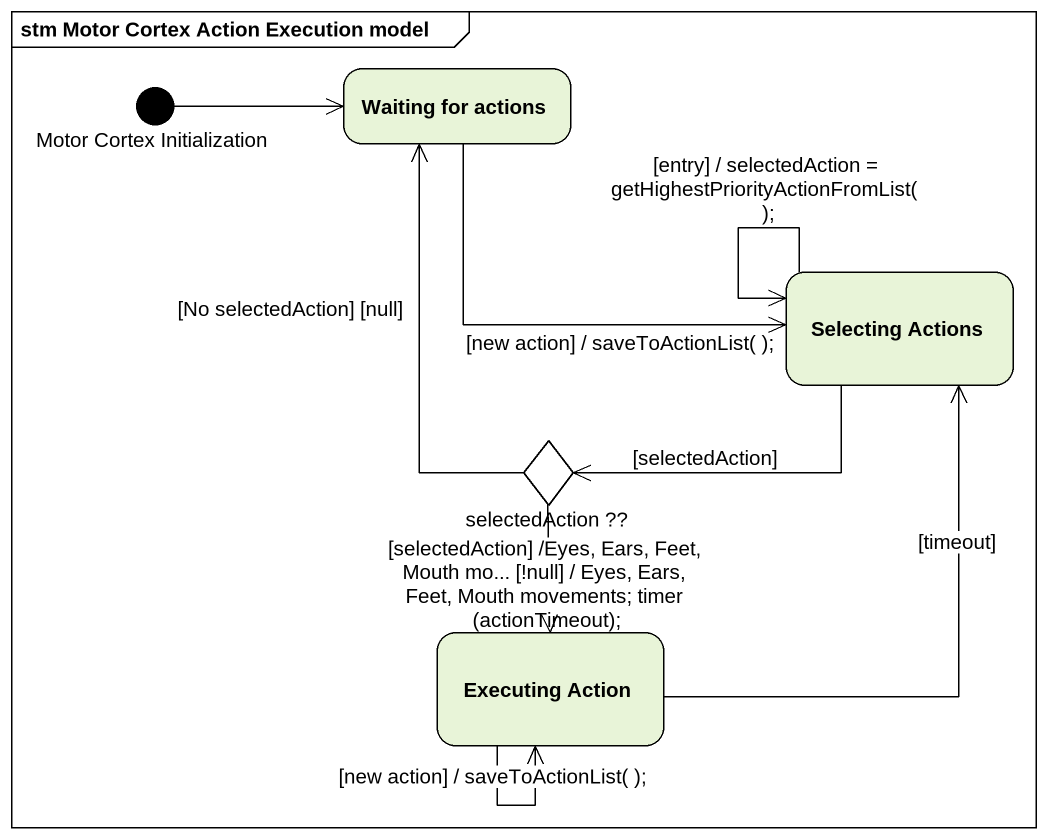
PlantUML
@startuml
mainframe stm Motor Cortex Action Execution model
hide empty description
state "Motor Cortex Initialization" as Motor_Cortex_Initialization <<start>>
state "Waiting for actions" as Waiting_for_actions
state "Selecting Actions" as Selecting_Actions
state "selectedAction ??" as selectedAction <<choice>>
state "Executing Action" as Executing_Action
Motor_Cortex_Initialization -right-> Waiting_for_actions
Waiting_for_actions -right-> Selecting_Actions : [new action] / saveToActionList( );
Selecting_Actions --> Selecting_Actions : [entry] / selectedAction = getHighestPriorityActionFromList( );
Selecting_Actions -left-> selectedAction : [selectedAction]
selectedAction -up-> Waiting_for_actions : [No selectedAction] [null]
selectedAction --> Executing_Action : [selectedAction] /Eyes, Ears, Feet, Mouth mo... [!null] / Eyes, Ears, Feet, Mouth movements; timer (actionTimeout);
Executing_Action -up-> Selecting_Actions : [timeout]
Executing_Action --> Executing_Action : [new action] / saveToActionList( );
@enduml
